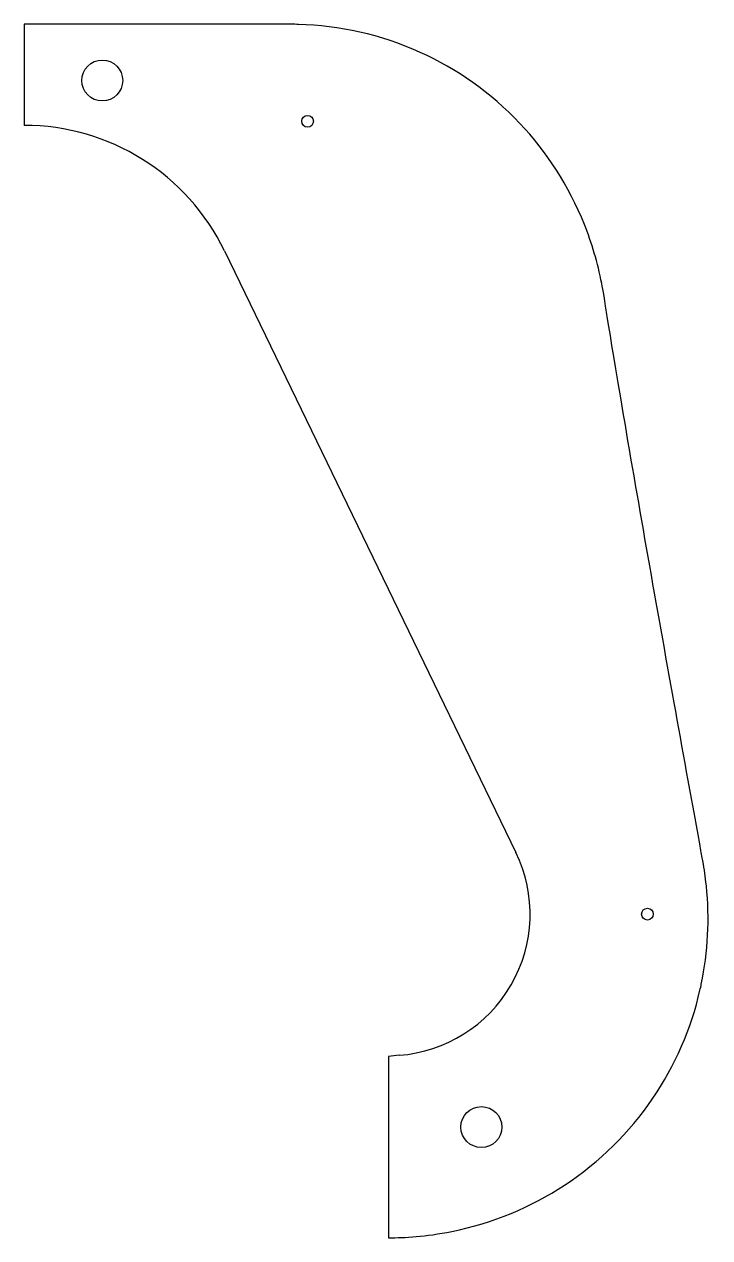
# Model space of a CAD drawing. Header units: millimetres. Extents: x 280 to 449, y -150 to 150.
import ezdxf

# ---------------------------------------------------------------- set-up
doc = ezdxf.new("R2010")
doc.units = ezdxf.units.MM
doc.layers.get('0').update_dxf_attribs({"linetype": 'CONTINUOUS'})

msp = doc.modelspace()

# ---------------------------------------------------------------- linework, layer by layer
for p, q in [((345.52, 150), (280, 150)), ((280, 150), (280, 125)), ((329.5, 93.97), (401.5, -54.75)), ((447.68, -56.85), (447.61, -56.45)), ((372.61, -104.9), (370, -105.23)), ((370, -105.23), (370, -150))]:
    msp.add_line(p, q)
for centre, radius in [((299.27, 136.1), 5.06), ((350, 126.02), 1.45), ((434, -70), 1.45), ((392.96, -122.65), 5.06)]:
    msp.add_circle(centre, radius)
for centre, radius, start, end in [((280, 70), 55, 25.8334, 90), ((370, -70), 35, -85.7263, 25.8334)]:
    msp.add_arc(centre, radius, start, end)
for points, knots in [([(447.61, -56.45), (447.42, -55.4), (447.19, -54.17), (444.69, -40.36), (442.63, -29.05), (436.29, 6.2), (431.94, 30.79), (424.18, 76.61), (423.33, 82.72), (421.71, 91.04), (420.24, 95.93), (414.59, 110.06), (409.11, 118.47), (395.26, 133.13), (386.85, 138.99), (368.09, 147.46), (357.85, 149.68), (347.21, 149.98), (346.68, 150), (345.52, 150)], [-426.192836, -426.192836, -426.192836, -426.192836, -425.870883, -425.870883, -423.328152, -423.328152, -417.94775, -417.94775, -412.462771, -412.462771, -403.522985, -403.522985, -384.954542, -384.954542, -364.839921, -364.839921, -343.047087, -343.047087, -341.837253, -341.837253, -341.837253, -341.837253]), ([(446.98, -88.8), (447.1, -88.3), (447.21, -87.8), (447.31, -87.3), (448.97, -79.3), (449.39, -71.1), (448.31, -60.58), (448.09, -59.11), (447.68, -56.85)], [-0.153151, -0.153151, -0.153151, -0.153151, 0, 0, 0, 2.449597, 2.449597, 3.17237, 3.17237, 3.17237, 3.17237]), ([(370, -150), (374.04, -150), (379.05, -149.77), (395.87, -146.39), (405.27, -142.43), (422.28, -131.25), (429.57, -123.96), (440.93, -107.37), (444.84, -98.19), (446.98, -88.8)], [-10.225931, -10.225931, -10.225931, -10.225931, -8.508292, -8.508292, -5.863395, -5.863395, -3.039293, -3.039293, -0.153151, -0.153151, -0.153151, -0.153151])]:
    msp.add_open_spline(points, degree=3, knots=knots)

doc.saveas('drawing.dxf')
